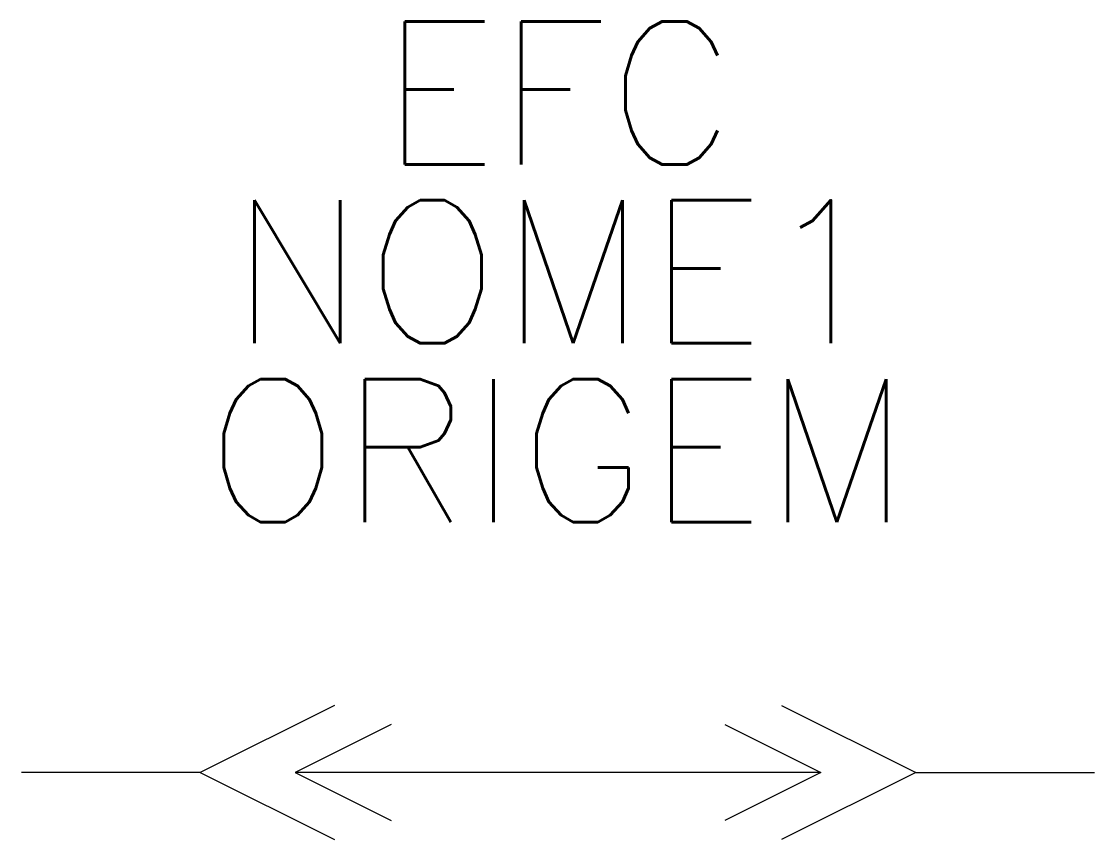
# Model space of a CAD drawing. Extents: x 262.5 to 277.5, y 174.1 to 185.5.
import ezdxf
from ezdxf.enums import TextEntityAlignment as Align

# ---------------------------------------------------------------- set-up
doc = ezdxf.new("R2010")
doc.units = 0
doc.header["$MEASUREMENT"] = 0
doc.layers.get('0').update_dxf_attribs({"linetype": 'CONTINUOUS'})
doc.styles.add('ROMANS', font='romans')

msp = doc.modelspace()

# ---------------------------------------------------------------- linework, layer by layer
for p, q in [((266.875, 175.938), (265, 175)), ((273.125, 175.938), (275, 175)), ((267.669, 175.672), (266.325, 175)), ((272.331, 175.672), (273.675, 175)), ((265, 175), (262.5, 175)), ((265, 175), (266.875, 174.062)), ((273.675, 175), (266.325, 175)), ((266.325, 175), (267.669, 174.328)), ((273.675, 175), (272.331, 174.328)), ((275, 175), (273.125, 174.062)), ((275, 175), (277.5, 175))]:
    msp.add_line(p, q)

# ---------------------------------------------------------------- texts
at = {"lineweight": -3, "style": 'ROMANS'}
for tag, text, p in [('EFC', 'ENDERECO FISICO', (270, 184.5)), ('NOME1', '', (270, 182)), ('ORIGEM', 'ORIGEM', (270, 179.5))]:
    msp.add_attdef(tag, text=text, height=2, dxfattribs=at).set_placement(p, align=Align.MIDDLE_CENTER)

doc.saveas('drawing.dxf')
